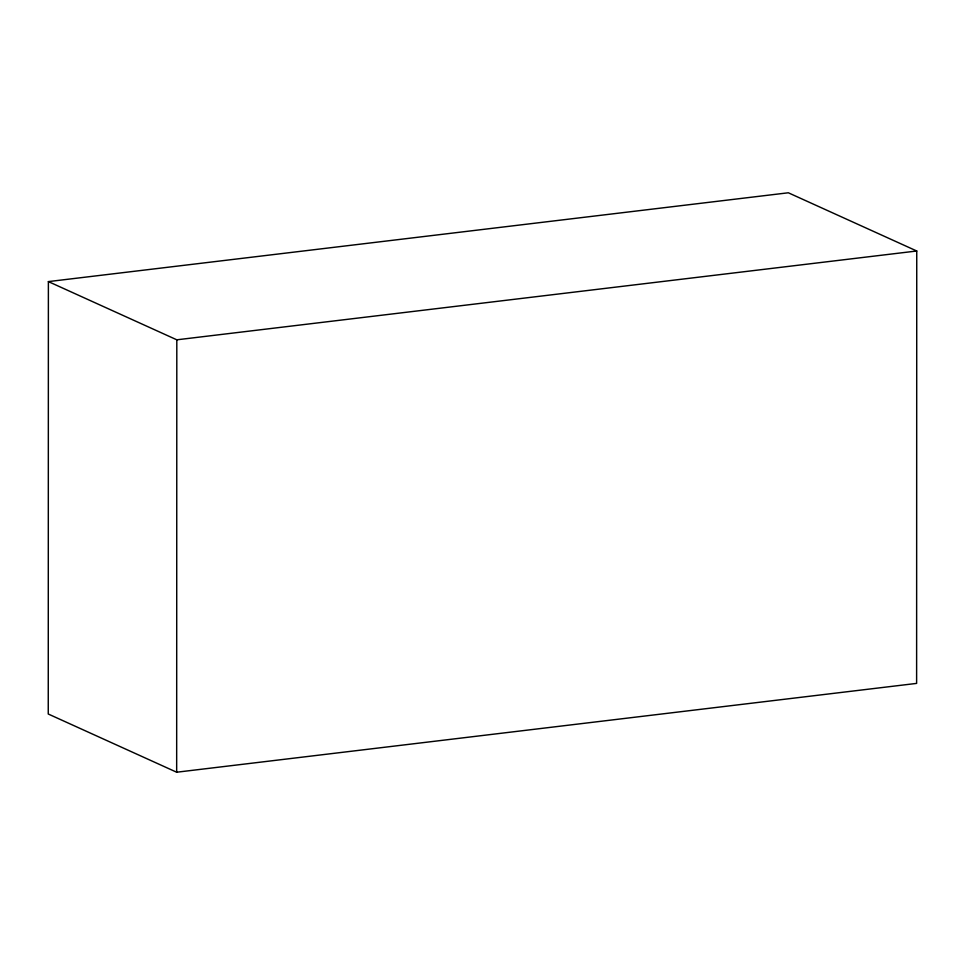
<?xml version="1.0" encoding="UTF-8"?>
<svg xmlns="http://www.w3.org/2000/svg" width="965" height="965" viewBox="0 0 965 965"><rect width="100%" height="100%" fill="white"/><g stroke="black" fill="none" stroke-linecap="round" stroke-linejoin="round"><path stroke-width="1.45" d="M48.383 281.599L48.25 714.004L176.667 772.217L916.617 683.401L916.75 250.997L788.333 192.783L48.383 281.599L176.812 339.813L916.75 250.997M176.667 772.217L176.812 339.813"/></g></svg>
